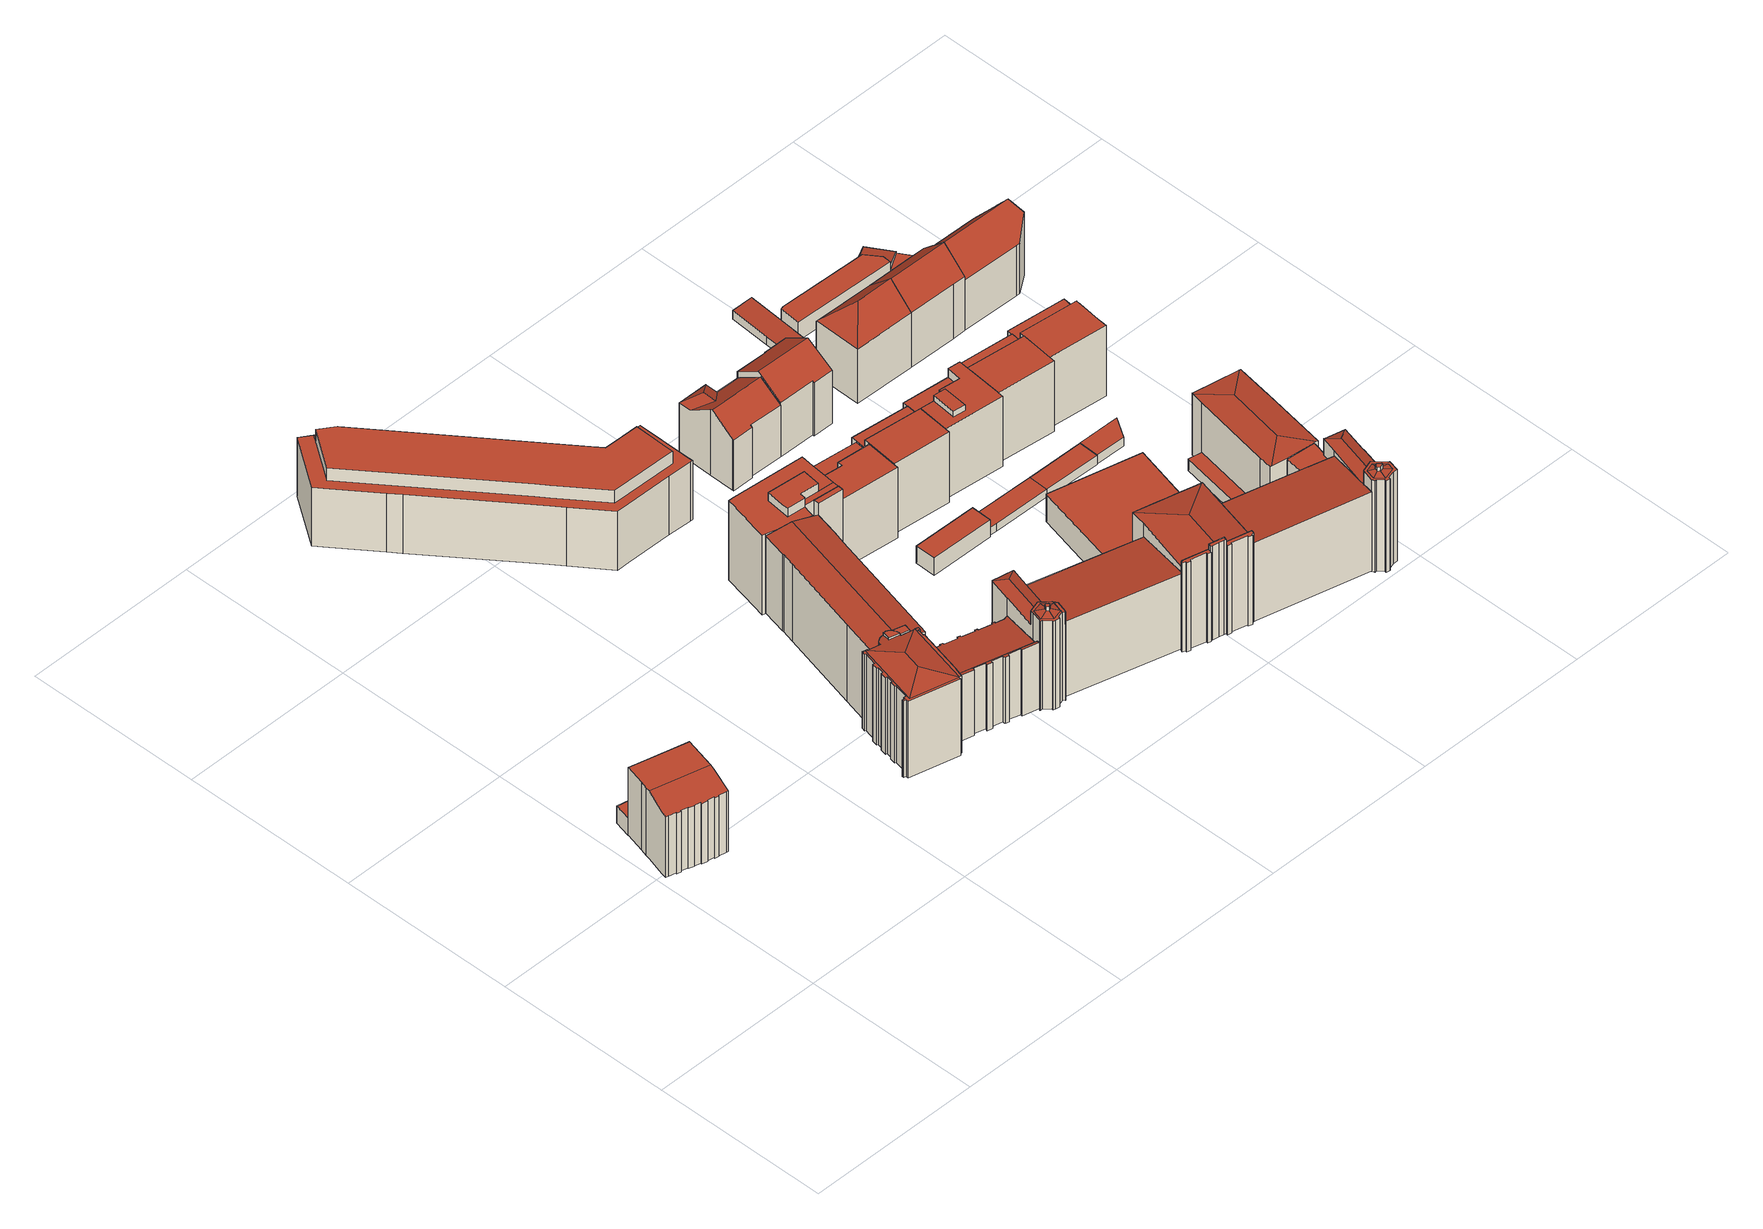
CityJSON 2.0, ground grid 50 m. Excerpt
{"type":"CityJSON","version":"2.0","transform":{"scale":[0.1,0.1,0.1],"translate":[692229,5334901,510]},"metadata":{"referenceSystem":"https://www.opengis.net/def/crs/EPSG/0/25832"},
"CityObjects":{
"building1":{"type":"Building","attributes":{"Gemeindeschluessel":"09162000","HoeheDach":"533.038","HoeheGrund":"511.840","Methode":"2000","NiedrigsteTraufeDesGebaeudes":"530.683","Geometrietyp2DReferenz":"3000","function":"31001_1000","roofType":"1000","measuredHeight":21.2,"storeysAboveGround":5},"geometry":[{"type":"MultiSurface","lod":"2","boundaries":[[[0,1,2,3,4,5,6,7,8,9,10,11,12,13,14,15,16,17,18,19,20,21,22,23,24,25,26,27,28,29,30]],[[31,32,33,34,24,23,22,21]],[[24,34,35,25]],[[15,36,37,16]],[[20,38,31,21]],[[16,37,39,17]],[[3,40,41,4]],[[18,42,43,19]],[[28,44,45,29]],[[14,46,36,15]],[[38,43,42,39,37,36,46,47,48,49,50,51,52,53,54,55,41,40,56,57,58,33,32,31]],[[27,59,44,28]],[[2,56,40,3]],[[6,54,53,7]],[[25,35,60,26]],[[5,55,54,6]],[[17,39,42,18]],[[1,57,56,2]],[[26,60,59,27]],[[11,49,48,12]],[[4,41,55,5]],[[29,45,61,30]],[[8,52,51,9]],[[12,48,47,13]],[[19,43,38,20]],[[57,1,0,30,61,58]],[[9,51,50,10]],[[58,61,45,44,59,60,35,34,33]],[[13,47,46,14]],[[10,50,49,11]],[[7,53,52,8]]],"semantics":{"surfaces":[{"type":"GroundSurface"},{"type":"WallSurface"},{"type":"RoofSurface"}],"values":[0,1,1,1,1,1,1,1,1,1,2,1,1,1,1,1,1,1,1,1,1,1,1,1,1,1,1,2,1,1,1]}}]},
"building2":{"type":"Building","attributes":{"Gemeindeschluessel":"09162000","HoeheDach":"517.050","HoeheGrund":"511.704","Methode":"2000","NiedrigsteTraufeDesGebaeudes":"517.050","Geometrietyp2DReferenz":"3000","function":"31001_2000","roofType":"1000","measuredHeight":5.35},"geometry":[{"type":"MultiSurface","lod":"2","boundaries":[[[62,63,64,65]],[[64,66,67,65]],[[68,69,67,66]],[[62,69,68,63]],[[62,65,67,69]],[[63,68,66,64]]],"semantics":{"surfaces":[{"type":"WallSurface"},{"type":"GroundSurface"},{"type":"RoofSurface"}],"values":[0,0,0,0,1,2]}}]},
"building3":{"type":"Building","attributes":{"Gemeindeschluessel":"09162000","HoeheDach":"537.680","HoeheGrund":"512.298","Methode":"2000","NiedrigsteTraufeDesGebaeudes":"535.853","Geometrietyp2DReferenz":"3000","function":"31001_3018","roofType":"3200","measuredHeight":25.38,"storeysAboveGround":5},"geometry":[{"type":"MultiSurface","lod":"2","boundaries":[[[70,71,72,73,74]],[[75,76,77,78]],[[79,75,78,80,81,82,83,84,85,86,87,88,89,90,91,92,93,94,95,96,97,98,99,100,101,102,103,104,105,106,107,108,109,110,111,112,113,114,115,116,117,118,119,120,121,122,123,124,125,126,127,128]],[[121,129,130,122]],[[119,118,131,132,133,134]],[[75,79,135,76]],[[99,136,137,100]],[[112,138,139,113]],[[120,119,134,72,71,140]],[[115,141,142,116]],[[122,130,143,123]],[[144,145,146,147,148,149,73,72,134,133,150,151,152,153,154,155]],[[120,140,129,121]],[[114,156,141,115]],[[113,139,156,114]],[[102,101,157,158,149,148]],[[135,70,74,159]],[[86,160,161,87]],[[117,162,131,118]],[[125,163,164,126]],[[106,144,155,107]],[[123,143,165,124]],[[90,166,167,91]],[[150,168,169,151]],[[94,170,171,95]],[[91,167,172,92]],[[95,171,173,96]],[[112,111,151,169,138]],[[102,148,147,103]],[[132,131,162,142,141,156,139,138,169,168]],[[133,132,168,150]],[[98,174,136,99]],[[103,147,146,104]],[[144,106,105,145]],[[175,80,78,77]],[[74,73,149,158,159]],[[127,176,177,128]],[[107,155,154,108]],[[104,146,145,105]],[[93,178,170,94]],[[100,137,157,101]],[[81,179,180,82]],[[175,77,76,135,159,158,157,137,136,174,181,173,171,170,178,172,167,166,182,183,161,160,184,185,186,180,179]],[[82,180,186,83]],[[177,176,164,163,165,143,130,129,140,71,70]],[[126,164,176,127]],[[83,186,185,84]],[[124,165,163,125]],[[87,161,183,88]],[[80,175,179,81]],[[85,184,160,86]],[[92,172,178,93]],[[108,154,153,109]],[[96,173,181,97]],[[89,182,166,90]],[[88,183,182,89]],[[109,153,152,110]],[[110,152,151,111]],[[84,185,184,85]],[[116,142,162,117]],[[97,181,174,98]],[[79,128,177,70,135]]],"semantics":{"surfaces":[{"type":"RoofSurface"},{"type":"WallSurface"},{"type":"GroundSurface"}],"values":[0,1,2,1,1,1,1,1,1,1,1,0,1,1,1,1,0,1,1,1,1,1,1,1,1,1,1,1,1,0,1,1,1,1,1,0,1,1,1,1,1,1,0,1,0,1,1,1,1,1,1,1,1,1,1,1,1,1,1,1,1,1]}}]},
"building4":{"type":"Building","attributes":{"Gemeindeschluessel":"09162000","HoeheDach":"533.500","HoeheGrund":"512.783","Methode":"2000","NiedrigsteTraufeDesGebaeudes":"530.588","Geometrietyp2DReferenz":"3000","function":"31001_3018","roofType":"1000","measuredHeight":20.72,"storeysAboveGround":5},"geometry":[{"type":"MultiSurface","lod":"2","boundaries":[[[187,188,189,190]],[[191,192,193,194]],[[195,196,197,189,188,198,199,200,201,202,203,204,205,206,207,208,209,210,211,212,213,214,215]],[[216,196,195,217,218,219]],[[220,202,201,221]],[[222,223,224,225]],[[226,227,192,191]],[[228,198,188,187]],[[229,203,202,220]],[[230,224,223,231,232,233,193,192,227,234,235,236,218,217,237,238]],[[239,197,196,216]],[[240,210,209,241]],[[242,236,235,243]],[[244,199,198,228]],[[245,211,210,240]],[[246,234,227,226]],[[221,201,200,247]],[[248,213,212,249]],[[250,208,207,251]],[[225,224,230,252]],[[253,233,232,254]],[[251,207,206,255]],[[256,205,204,257]],[[258,259,248,249,245,240,241,250,251,255,256,257,229,220,221,247,244,228,187,190,239,216,219,242,243,246,226,191,194,253,254,260,222,225,252]],[[259,214,213,248]],[[241,209,208,250]],[[190,189,197,239]],[[215,237,217,195]],[[254,232,231,260]],[[249,212,211,245]],[[255,206,205,256]],[[258,238,237,215,214,259]],[[252,230,238,258]],[[219,218,236,242]],[[260,231,223,222]],[[194,193,233,253]],[[243,235,234,246]],[[257,204,203,229]],[[247,200,199,244]]],"semantics":{"surfaces":[{"type":"WallSurface"},{"type":"RoofSurface"},{"type":"GroundSurface"}],"values":[0,0,1,0,0,0,0,0,0,1,0,0,0,0,0,0,0,0,0,0,0,0,0,2,0,0,0,0,0,0,0,0,0,0,0,0,0,0,0]}}]},
"building5":{"type":"Building","attributes":{"Gemeindeschluessel":"09162000","HoeheDach":"536.830","HoeheGrund":"510.831","Methode":"2000","NiedrigsteTraufeDesGebaeudes":"534.907","Geometrietyp2DReferenz":"3000","function":"31001_3018","roofType":"3100","measuredHeight":26,"storeysAboveGround":6},"geometry":[{"type":"MultiSurface","lod":"2","boundaries":[[[261,262,263,264]],[[265,266,267,268]],[[269,268,267,270,271,272,273,274,275,276,277,278,279,280,281,282,283,284,261,264,285,286,287,288,289,290,291,292,293,294]],[[265,295,296,297,298,299,300,301,302,303,304,305,266]],[[284,306,262,261]],[[269,295,265,268]],[[272,271,304,303,307,308]],[[283,309,306,284]],[[288,310,311,289]],[[292,298,297,293]],[[280,312,313,281]],[[296,295,269,294]],[[276,314,315,277]],[[273,131,162,274]],[[291,299,298,292]],[[316,317,263,262,306,309,318,313,312,319,320,315,314,321,301,300,322,311,310,323]],[[287,323,310,288]],[[293,297,296,294]],[[324,142,162,131,308,307,325]],[[272,308,131,273]],[[278,320,319,279]],[[267,266,305,270]],[[282,318,309,283]],[[276,275,142,324,321,314]],[[318,282,281,313]],[[291,290,322,300,299]],[[289,311,322,290]],[[316,286,285,317]],[[279,319,312,280]],[[324,325,302,301,321]],[[286,316,323,287]],[[270,305,304,271]],[[264,263,317,285]],[[277,315,320,278]],[[302,325,307,303]],[[274,162,142,275]]],"semantics":{"surfaces":[{"type":"WallSurface"},{"type":"GroundSurface"},{"type":"RoofSurface"}],"values":[0,0,1,2,0,0,0,0,0,0,0,0,0,0,0,2,0,0,2,0,0,0,0,0,0,0,0,0,0,0,0,0,0,0,0,0]}}]},
"building6":{"type":"Building","attributes":{"Gemeindeschluessel":"09162000","HoeheDach":"532.742","HoeheGrund":"510.440","Methode":"2000","NiedrigsteTraufeDesGebaeudes":"528.820","Geometrietyp2DReferenz":"3000","function":"31001_9998","roofType":"1000","measuredHeight":22.3,"storeysAboveGround":6},"geometry":[{"type":"MultiSurface","lod":"2","boundaries":[[[326,327,328,329]],[[330,331,332,333,334,335]],[[336,337,338,339,340,341]],[[342,343,344,345]],[[346,341,340,347,348,349]],[[326,350,351,352,353,327]],[[354,355,356,357,358,359,360,361]],[[362,363,364,365,366,367,337,336,341,346,349,368,369]],[[370,371,372]],[[373,345,344,374,375,376]],[[377,369,368,370]],[[378,379,366,365,364,380]],[[381,382,380,364,363,362,369,377]],[[370,368,349,348]],[[329,328,332,331]],[[335,334,383,384]],[[374,344,343,385,383,334,333,332,328,327,353,352,386,356,355,354,348,347,340,339,338,387,379,378,380,382,381,377,370,372,388,375]],[[376,375,388,389]],[[350,326,329,331,330,335,384,390,342,345,373,376,389,391,360,359,358,357,392,351]],[[390,384,383,385,343,342]],[[348,354,361,371,370]],[[379,387,338,337,367,366]],[[372,371,361,360,391,389,388]],[[386,352,351,392,357,356]]],"semantics":{"surfaces":[{"type":"WallSurface"},{"type":"RoofSurface"},{"type":"GroundSurface"}],"values":[0,0,0,0,0,0,0,1,0,0,0,0,0,0,0,0,1,0,2,0,1,0,0,0]}}]},
"building7":{"type":"Building","attributes":{"Gemeindeschluessel":"09162000","HoeheDach":"542.220","HoeheGrund":"512.637","Methode":"2000","NiedrigsteTraufeDesGebaeudes":"536.193","Geometrietyp2DReferenz":"3000","function":"31001_3018","roofType":"3100","measuredHeight":29.58,"storeysAboveGround":7},"geometry":[{"type":"MultiSurface","lod":"2","boundaries":[[[393,394,395,396]],[[397,398,399,400]],[[401,402,403,404]],[[405,406,407,408]],[[409,410,411,412,413]],[[408,414,415,416]],[[417,418,412,411,419,420,421,422,423,424,425]],[[410,426,419,411]],[[423,422,404,405,427]],[[427,405,408,416]],[[428,429,402,401]],[[430,400,399,431,432,433]],[[421,401,404,422]],[[410,409,434,433,432]],[[435,436,437,438]],[[408,407,439,414]],[[437,436,440,441,395,394,442,424,423,427,416,415,443,420,419,426,431,399,398,444]],[[404,403,406,405]],[[438,437,444,445]],[[418,446,447,413,412]],[[432,431,426,410]],[[396,395,441,448]],[[449,442,394,393]],[[418,417,425,449,393,396,448,450,435,438,445,397,400,430,451,446]],[[425,424,442,449]],[[445,444,398,397]],[[409,413,447,452,434]],[[448,441,440,450]],[[401,421,420,443,428]],[[414,428,443,415]],[[406,403,402,429,439,407]],[[450,440,436,435]],[[451,430,433,434,452]],[[414,439,429,428]],[[451,452,447,446]]],"semantics":{"surfaces":[{"type":"WallSurface"},{"type":"RoofSurface"},{"type":"GroundSurface"}],"values":[0,0,0,0,1,1,0,0,1,1,0,0,1,1,0,0,1,0,0,0,0,0,0,2,0,0,1,0,1,1,1,0,0,0,0]}}]},
"building8":{"type":"Building","attributes":{"Gemeindeschluessel":"09162000","HoeheDach":"538.150","HoeheGrund":"510.565","Methode":"2000","NiedrigsteTraufeDesGebaeudes":"535.530","Geometrietyp2DReferenz":"3000","function":"31001_9998","roofType":"1000","measuredHeight":27.59,"storeysAboveGround":7},"geometry":[{"type":"MultiSurface","lod":"2","boundaries":[[[453,454,455,456]],[[457,458,459,460,461,462,463,464,465,466,467,468,469,470,471,455,454,472,473,474,475]],[[476,477,478,460,459,458,457,479]],[[465,480,481,466]],[[482,471,470,483]],[[483,484,485,486,487,488,489,490,491,492,493,478,477,476,479,494,495,496,497,453,456,482]],[[487,486,498,499,500,488]],[[475,474,473,472,454,453,497,496,495,494]],[[479,457,475,494]],[[501,502,503,504,505,481,480,506,507]],[[462,461,460,478,493,492,491,502,501]],[[490,489,508,509,503,502,491]],[[456,455,471,482]],[[486,485,484,483,470,469,468,510,498]],[[467,511,510,468]],[[508,500,499,498,510,511,512,509]],[[511,505,504,512]],[[512,504,503,509]],[[507,506,480,465,464,463]],[[466,481,505,511,467]],[[488,500,508,489]],[[462,501,507,463]]],"semantics":{"surfaces":[{"type":"WallSurface"},{"type":"RoofSurface"},{"type":"GroundSurface"}],"values":[0,1,0,0,0,2,0,0,0,1,0,0,0,0,0,1,0,0,0,0,0,0]}}]},
"building9":{"type":"Building","attributes":{"Gemeindeschluessel":"09162000","HoeheDach":"535.660","HoeheGrund":"510.535","Methode":"2000","NiedrigsteTraufeDesGebaeudes":"535.660","Geometrietyp2DReferenz":"3000","function":"31001_2000","roofType":"1000","measuredHeight":25.12},"geometry":[{"type":"MultiSurface","lod":"2","boundaries":[[[513,514,515,516]],[[517,518,519,520]],[[521,522,518,517]],[[516,515,523,524]],[[524,523,522,521]],[[521,517,520,513,516,524]],[[520,519,514,513]],[[523,515,514,519,518,522]]],"semantics":{"surfaces":[{"type":"WallSurface"},{"type":"GroundSurface"},{"type":"RoofSurface"}],"values":[0,0,0,0,0,1,0,2]}}]},
"building10":{"type":"Building","attributes":{"Gemeindeschluessel":"09162000","HoeheDach":"540.400","HoeheGrund":"512.922","Methode":"2000","NiedrigsteTraufeDesGebaeudes":"534.156","Geometrietyp2DReferenz":"3000","function":"31001_3018","roofType":"9999","measuredHeight":27.48,"storeysAboveGround":6},"geometry":[{"type":"MultiSurface","lod":"2","boundaries":[[[525,526,527,528]],[[529,530,531,532,533,534]],[[535,527,526,536,537,532,531,538]],[[529,534,424,539]],[[538,540,541,535]],[[541,540,530,529,539,542,525,528]],[[537,543,533,532]],[[535,541,528,527]],[[536,419,543,537]],[[540,538,531,530]],[[424,534,533,543,419]],[[525,542,539,424,419,536,526]]],"semantics":{"surfaces":[{"type":"WallSurface"},{"type":"RoofSurface"},{"type":"GroundSurface"}],"values":[0,0,1,0,0,2,0,0,0,0,1,0]}}]},
"building11":{"type":"Building","attributes":{"Gemeindeschluessel":"09162000","HoeheDach":"532.440","HoeheGrund":"510.452","Methode":"2000","NiedrigsteTraufeDesGebaeudes":"529.650","Geometrietyp2DReferenz":"3000","function":"31001_1000","roofType":"1000","measuredHeight":21.99,"storeysAboveGround":7},"geometry":[{"type":"MultiSurface","lod":"2","boundaries":[[[544,545,546,547,548,549]],[[550,551,552,553]],[[549,548,551,550]],[[554,555,546,545,556,557,558,559,560]],[[561,559,558,562]],[[563,556,545,544]],[[562,558,557,564]],[[564,557,556,563]],[[565,566,567,560,559,561]],[[554,568,569,555]],[[560,567,568,554]],[[555,569,547,546]],[[551,548,547,569,568,567,566,552]],[[565,561,562,564,563,544,549,550,553]],[[553,552,566,565]]],"semantics":{"surfaces":[{"type":"WallSurface"},{"type":"RoofSurface"},{"type":"GroundSurface"}],"values":[0,0,0,1,0,0,0,0,0,0,0,0,1,2,0]}}]},
"building12":{"type":"Building","attributes":{"Gemeindeschluessel":"09162000","HoeheDach":"516.054","HoeheGrund":"510.718","Methode":"1000","NiedrigsteTraufeDesGebaeudes":"516.054","Geometrietyp2DReferenz":"3000","function":"31001_2000","roofType":"1000","measuredHeight":5.34,"storeysAboveGround":2},"geometry":[{"type":"MultiSurface","lod":"2","boundaries":[[[570,571,572,573]],[[574,575,571,570]],[[576,577,575,574]],[[574,570,573,578,576]],[[573,572,579,578]],[[577,579,572,571,575]],[[578,579,577,576]]],"semantics":{"surfaces":[{"type":"WallSurface"},{"type":"GroundSurface"},{"type":"RoofSurface"}],"values":[0,0,0,1,0,2,0]}}]},
"building13":{"type":"Building","attributes":{"Gemeindeschluessel":"09162000","HoeheDach":"531.920","HoeheGrund":"511.116","Methode":"2000","NiedrigsteTraufeDesGebaeudes":"526.905","Geometrietyp2DReferenz":"3000","function":"31001_9998","roofType":"3100","measuredHeight":20.8,"storeysAboveGround":5},"geometry":[{"type":"MultiSurface","lod":"2","boundaries":[[[580,581,582,583,584]],[[585,586,587,588]],[[589,590,591,592]],[[590,589,593,594,595]],[[588,584,583,596,585]],[[597,598,599,600]],[[593,601,602,603,594]],[[581,604,605,606,582]],[[581,580,592,591,604]],[[590,595,606,605]],[[596,583,582,606,595,594,603]],[[587,586,597,600]],[[598,602,601,599]],[[597,586,585,596,603,602,598]],[[605,604,591,590]],[[588,587,600,599,601,593,589,592,580,584]]],"semantics":{"surfaces":[{"type":"WallSurface"},{"type":"RoofSurface"},{"type":"GroundSurface"}],"values":[0,0,0,0,0,0,0,1,0,1,1,0,0,1,1,2]}}]},
"building14":{"type":"Building","attributes":{"name":"Regierung von Oberbayern","Gemeindeschluessel":"09162000","HoeheDach":"541.870","HoeheGrund":"512.351","Methode":"2000","NiedrigsteTraufeDesGebaeudes":"538.309","Geometrietyp2DReferenz":"3000","function":"31001_3018","roofType":"3200","measuredHeight":29.52,"storeysAboveGround":6},"geometry":[{"type":"MultiSurface","lod":"2","boundaries":[[[607,608,609,610]],[[611,612,613,614]],[[615,616,617,618,619,620,621,622,623]],[[624,625,620,619]],[[626,627,628,629]],[[616,630,631,632,617]],[[633,634,635,636]],[[637,638,639,640]],[[641,642,643,644]],[[614,613,627,626]],[[645,646,647,648]],[[649,636,635,618,617,632]],[[648,647,634,633]],[[650,651,652,653]],[[644,643,646,645]],[[654,655,656,657]],[[658,659,660,661]],[[622,621,662,663]],[[664,663,662,665,666]],[[667,668,612,611]],[[620,625,656,655,665,662,621]],[[669,670,668,667]],[[629,628,663,664]],[[610,609,671,672]],[[661,660,670,669]],[[653,652,673,674]],[[675,676,642,641]],[[677,649,632,631,678]],[[615,679,673,630,616]],[[680,681,659,658]],[[627,613,612,668,670,660,659,681,623,622,663,628]],[[677,678,608,607]],[[666,665,655,654]],[[682,657,656,625,624]],[[646,643,642,676,639,638,683,624,619,618,635,634,647]],[[672,671,651,650]],[[674,673,679,684]],[[640,639,676,675]],[[682,624,683,685]],[[685,683,638,637]],[[630,673,652,651,671,609,608,678,631]],[[680,684,679,615,623,681]],[[680,658,661,669,667,611,614,626,629,664,666,654,657,682,685,637,640,675,641,644,645,648,633,636,649,677,607,610,672,650,653,674,684]]],"semantics":{"surfaces":[{"type":"WallSurface"},{"type":"RoofSurface"},{"type":"GroundSurface"}],"values":[0,0,0,0,0,1,0,0,0,0,0,0,0,0,0,0,0,0,0,0,1,0,0,0,0,0,0,0,1,0,1,0,0,0,1,0,0,0,0,0,1,0,2]}}]},
"building15":{"type":"Building","attributes":{"Gemeindeschluessel":"09162000","HoeheDach":"532.477","HoeheGrund":"510.460","Methode":"2000","NiedrigsteTraufeDesGebaeudes":"530.033","Geometrietyp2DReferenz":"3000","function":"31001_1000","roofType":"1000","measuredHeight":22.02,"storeysAboveGround":7},"geometry":[{"type":"MultiSurface","lod":"2","boundaries":[[[686,687,688,689]],[[690,691,687,686]],[[689,688,692,693]],[[694,695,696,697]],[[698,699,700,701]],[[697,696,699,698]],[[690,701,700,702,691]],[[692,703,704,695,694,705,693]],[[687,691,702,703,692,688]],[[701,690,686,689,693,705,694,697,698]],[[700,699,696,695,704]],[[704,703,702,700]]],"semantics":{"surfaces":[{"type":"WallSurface"},{"type":"RoofSurface"},{"type":"GroundSurface"}],"values":[0,0,0,0,0,0,0,0,1,2,1,0]}}]},
"building16":{"type":"Building","attributes":{"Gemeindeschluessel":"09162000","HoeheDach":"513.450","HoeheGrund":"511.033","Methode":"2000","NiedrigsteTraufeDesGebaeudes":"513.450","Geometrietyp2DReferenz":"3000","function":"31001_2463","roofType":"1000","measuredHeight":2.42},"geometry":[{"type":"MultiSurface","lod":"2","boundaries":[[[706,707,708,709,710,711]],[[711,712,713,706]],[[710,714,712,711]],[[715,713,712,714,716,717]],[[709,716,714,710]],[[708,717,716,709]],[[717,708,707,715]],[[715,707,706,713]]],"semantics":{"surfaces":[{"type":"GroundSurface"},{"type":"WallSurface"},{"type":"RoofSurface"}],"values":[0,1,1,2,1,1,1,1]}}]},
"building17":{"type":"Building","attributes":{"Gemeindeschluessel":"09162000","HoeheDach":"533.000","HoeheGrund":"511.180","Methode":"2000","NiedrigsteTraufeDesGebaeudes":"527.799","Geometrietyp2DReferenz":"3000","function":"31001_9998","roofType":"3100","measuredHeight":21.82,"storeysAboveGround":5},"geometry":[{"type":"MultiSurface","lod":"2","boundaries":[[[718,719,720,721]],[[721,720,722,723]],[[724,725,726,727,728,729]],[[730,731,732,733]],[[733,732,724,729]],[[734,735,731,730]],[[736,722,720,719,737,726,725]],[[738,739,735,734]],[[732,731,735,739,740,736,725,724]],[[741,740,739,738]],[[740,741,742,723,722,736]],[[743,737,719,718]],[[742,741,738,734,730,733,729,728,727,743,718,721,723]],[[727,726,737,743]]],"semantics":{"surfaces":[{"type":"WallSurface"},{"type":"RoofSurface"},{"type":"GroundSurface"}],"values":[0,0,0,0,0,0,1,0,1,0,0,0,2,0]}}]},
"building18":{"type":"Building","attributes":{"Gemeindeschluessel":"09162000","HoeheDach":"521.040","HoeheGrund":"512.400","Methode":"2000","NiedrigsteTraufeDesGebaeudes":"520.320","Geometrietyp2DReferenz":"3000","function":"31001_3018","roofType":"1000","measuredHeight":8.64,"storeysAboveGround":2},"geometry":[{"type":"MultiSurface","lod":"2","boundaries":[[[744,745,746,747]],[[748,749,750,751]],[[752,753,754,755,756,744,747,757]],[[758,759,749,748]],[[751,750,760,761]],[[610,752,757,607]],[[762,753,752,610]],[[650,755,754,763]],[[607,757,747,746,764,765]],[[763,754,753,762]],[[761,760,766,767]],[[767,766,768,769]],[[765,764,759,758]],[[653,756,755,650]],[[769,768,745,744,756,653]],[[769,653,650,763,762,610,607,765,758,748,751,761,767]],[[764,746,745,768,766,760,750,749,759]]],"semantics":{"surfaces":[{"type":"WallSurface"},{"type":"RoofSurface"},{"type":"GroundSurface"}],"values":[0,0,1,0,0,0,0,0,0,0,0,0,0,0,0,2,1]}}]},
"building19":{"type":"Building","attributes":{"Gemeindeschluessel":"09162000","HoeheDach":"534.310","HoeheGrund":"510.480","Methode":"2000","NiedrigsteTraufeDesGebaeudes":"529.780","Geometrietyp2DReferenz":"3000","function":"31001_1000","roofType":"1000","measuredHeight":23.83,"storeysAboveGround":7},"geometry":[{"type":"MultiSurface","lod":"2","boundaries":[[[770,771,772,773,774,690,775,701,776,698,777,778,779]],[[780,781,782,783]],[[784,785,786,787]],[[788,789,790,791,792,793,794,782,781,795,784,787,796,702,797,691]],[[787,786,798,796]],[[773,772,771,791,790,789]],[[698,799,800,777]],[[774,788,691,690]],[[801,794,793,779,778,777,800]],[[783,782,794,801]],[[802,803,799,698,776,701]],[[804,805,780,783,801,800,799,803,802]],[[771,770,779,793,792,791]],[[773,789,788,774]],[[691,797,702,802,701,775,690]],[[785,806,798,786]],[[805,795,781,780]],[[795,806,785,784]],[[796,798,806,795,805,804,802,702]]],"semantics":{"surfaces":[{"type":"GroundSurface"},{"type":"WallSurface"},{"type":"RoofSurface"}],"values":[0,1,1,2,1,1,1,1,1,1,1,2,1,1,1,2,1,1,1]}}]},
"building20":{"type":"Building","attributes":{"Gemeindeschluessel":"09162000","HoeheDach":"536.515","HoeheGrund":"511.828","Methode":"2000","NiedrigsteTraufeDesGebaeudes":"534.156","Geometrietyp2DReferenz":"3000","function":"31001_3018","roofType":"1000","measuredHeight":24.69,"storeysAboveGround":6},"geometry":[{"type":"MultiSurface","lod":"2","boundaries":[[[807,808,809,810]],[[808,811,812,809]],[[811,808,807,813,814]],[[814,813,815,816]],[[812,816,815,810,809]],[[807,810,815,813]],[[811,814,816,812]]],"semantics":{"surfaces":[{"type":"WallSurface"},{"type":"GroundSurface"},{"type":"RoofSurface"}],"values":[0,0,1,0,2,0,0]}}]},
"building21":{"type":"Building","attributes":{"Gemeindeschluessel":"09162000","HoeheDach":"513.417","HoeheGrund":"510.600","Methode":"1000","NiedrigsteTraufeDesGebaeudes":"513.417","Geometrietyp2DReferenz":"3000","function":"31001_2463","roofType":"1000","measuredHeight":2.82},"geometry":[{"type":"MultiSurface","lod":"2","boundaries":[[[817,716,818,819]],[[819,818,820,821]],[[822,817,819,821]],[[821,820,714,822]],[[822,714,716,817]],[[820,818,716,714]]],"semantics":{"surfaces":[{"type":"WallSurface"},{"type":"GroundSurface"},{"type":"RoofSurface"}],"values":[0,0,1,0,0,2]}}]},
"building22":{"type":"Building","attributes":{"Gemeindeschluessel":"09162000","HoeheDach":"532.471","HoeheGrund":"510.420","Methode":"2000","NiedrigsteTraufeDesGebaeudes":"529.961","Geometrietyp2DReferenz":"3000","function":"31001_1000","roofType":"1000","measuredHeight":22.05,"storeysAboveGround":7},"geometry":[{"type":"MultiSurface","lod":"2","boundaries":[[[823,824,825,826,827,828,829,830,831,832,833]],[[791,834,835,836,831,830,829]],[[837,838,839,840,834,791,789]],[[841,842,843,844,836,835]],[[825,839,838,826]],[[826,838,837,827]],[[828,789,791,829]],[[843,833,832,844]],[[831,836,844,832]],[[827,837,789,828]],[[835,834,840,841]],[[825,824,823,833,843,842,841,840,839]]],"semantics":{"surfaces":[{"type":"GroundSurface"},{"type":"WallSurface"},{"type":"RoofSurface"}],"values":[0,1,2,2,1,1,1,1,1,1,1,1]}}]},
"building23":{"type":"Building","attributes":{"Gemeindeschluessel":"09162000","HoeheDach":"534.708","HoeheGrund":"511.320","Methode":"1000","NiedrigsteTraufeDesGebaeudes":"528.271","Geometrietyp2DReferenz":"3000","function":"31001_9998","roofType":"3200","measuredHeight":23.39,"storeysAboveGround":5},"geometry":[{"type":"MultiSurface","lod":"2","boundaries":[[[845,846,847,848,849,850]],[[851,848,847,852]],[[852,853,854,855,856,857,851]],[[858,846,845,859]],[[859,850,849,857,856,855]],[[854,858,859,855]],[[857,849,848,851]],[[858,854,853,852,847,846]],[[845,850,859]]],"semantics":{"surfaces":[{"type":"RoofSurface"},{"type":"WallSurface"},{"type":"GroundSurface"}],"values":[0,1,2,0,1,1,1,1,0]}}]},
"building24":{"type":"Building","attributes":{"Gemeindeschluessel":"09162000","HoeheDach":"515.549","HoeheGrund":"511.872","Methode":"2000","NiedrigsteTraufeDesGebaeudes":"515.549","Geometrietyp2DReferenz":"3000","function":"31001_3065","roofType":"1000","measuredHeight":3.68,"storeysAboveGround":1},"geometry":[{"type":"MultiSurface","lod":"2","boundaries":[[[860,861,862,863]],[[864,860,863,865]],[[866,861,860,864]],[[865,867,866,864]],[[867,862,861,866]],[[865,863,862,867]]],"semantics":{"surfaces":[{"type":"RoofSurface"},{"type":"WallSurface"},{"type":"GroundSurface"}],"values":[0,1,1,2,1,1]}}]},
"building25":{"type":"Building","attributes":{"Gemeindeschluessel":"09162000","HoeheDach":"513.967","HoeheGrund":"510.961","Methode":"2000","NiedrigsteTraufeDesGebaeudes":"513.573","Geometrietyp2DReferenz":"3000","function":"31001_2000","roofType":"1000","measuredHeight":3.01},"geometry":[{"type":"MultiSurface","lod":"2","boundaries":[[[868,869,870,871]],[[872,873,874,875]],[[868,871,876,872,875,877]],[[870,869,878,874,873,879]],[[875,874,878,877]],[[876,879,873,872]],[[877,878,869,868]],[[871,870,879,876]]],"semantics":{"surfaces":[{"type":"WallSurface"},{"type":"GroundSurface"},{"type":"RoofSurface"}],"values":[0,0,1,2,0,0,0,0]}}]},
"building26":{"type":"Building","attributes":{"Gemeindeschluessel":"09162000","HoeheDach":"542.220","HoeheGrund":"511.730","Methode":"2000","NiedrigsteTraufeDesGebaeudes":"529.980","Geometrietyp2DReferenz":"3000","function":"31001_3018","roofType":"3100","measuredHeight":30.49,"storeysAboveGround":6},"geometry":[{"type":"MultiSurface","lod":"2","boundaries":[[[880,881,882,883]],[[884,885,886,887,888,889,890]],[[891,892,893,894]],[[895,896,897,889,888]],[[898,899,900,901,902,903,904,905,906,907,890,889,897,908,909,910],[883,882,911,912,913,914]],[[915,901,900,916]],[[917,918,899,898,910,919]],[[920,921,922,923]],[[888,887,924,925,895]],[[926,927,928,929,930,931]],[[932,933,934,905,904,903]],[[912,935,936,913]],[[891,937,938,886,885,884,939,940,934,933,932,941,915,916,918,917,919,942,943,944,945,920,923,892]],[[880,946,947,881]],[[923,922,893,892]],[[927,893,922,921,928]],[[948,949,950,935]],[[941,902,901,915]],[[925,951,896,895]],[[912,911,948,935]],[[932,903,902,941]],[[935,950,952,936]],[[916,900,899,918]],[[938,924,887,886]],[[909,908,926,931]],[[910,909,931,930,929,944,943,942,919]],[[948,911,882,881]],[[953,880,883,914]],[[881,947,949,948]],[[940,906,905,934]],[[896,951,894,893,927,926]],[[913,936,953,914]],[[926,908,897,896]],[[953,954,946,880]],[[936,952,954,953]],[[952,950,949,947,946,954]],[[939,884,890,907,906,940]],[[929,928,921,920,945,944]],[[951,925,924,938,937,891,894]]],"semantics":{"surfaces":[{"type":"RoofSurface"},{"type":"WallSurface"},{"type":"GroundSurface"}],"values":[0,1,1,1,0,1,1,1,0,0,1,0,2,1,1,0,1,1,1,0,1,1,1,1,1,1,0,0,1,1,0,0,1,1,1,0,1,1,1]}}]},
"building27":{"type":"Building","attributes":{"Gemeindeschluessel":"09162000","HoeheDach":"530.872","HoeheGrund":"511.742","Methode":"2000","NiedrigsteTraufeDesGebaeudes":"530.872","Geometrietyp2DReferenz":"3000","function":"31001_3018","roofType":"1000","measuredHeight":19.13,"storeysAboveGround":4},"geometry":[{"type":"MultiSurface","lod":"2","boundaries":[[[955,956,957,958]],[[944,959,956,955]],[[960,961,962,923]],[[955,958,963,960,923,920,944]],[[959,964,962,961,965,957,956]],[[958,957,965,963]],[[920,964,959,944]],[[963,965,961,960]],[[923,962,964,920]]],"semantics":{"surfaces":[{"type":"WallSurface"},{"type":"GroundSurface"},{"type":"RoofSurface"}],"values":[0,0,0,1,2,0,0,0,0]}}]},
"building28":{"type":"Building","attributes":{"Gemeindeschluessel":"09162000","HoeheDach":"513.484","HoeheGrund":"510.660","Methode":"1000","NiedrigsteTraufeDesGebaeudes":"513.484","Geometrietyp2DReferenz":"3000","function":"31001_2000","roofType":"1000","measuredHeight":2.82},"geometry":[{"type":"MultiSurface","lod":"2","boundaries":[[[966,967,968,969]],[[969,968,970,971]],[[972,973,967,966]],[[967,973,970,968]],[[969,971,972,966]],[[971,970,973,972]]],"semantics":{"surfaces":[{"type":"WallSurface"},{"type":"RoofSurface"},{"type":"GroundSurface"}],"values":[0,0,0,1,2,0]}}]},
"building29":{"type":"Building","attributes":{"Gemeindeschluessel":"09162000","HoeheDach":"531.872","HoeheGrund":"511.709","Methode":"2000","NiedrigsteTraufeDesGebaeudes":"531.061","Geometrietyp2DReferenz":"3000","function":"31001_3018","roofType":"3200","measuredHeight":20.16,"storeysAboveGround":6},"geometry":[{"type":"MultiSurface","lod":"2","boundaries":[[[974,975,976,977,978,979,980]],[[981,982,983,984]],[[985,986,963,987,988]],[[989,979,978,990]],[[991,992,993,977,976,994]],[[995,993,992,996]],[[997,958,998,974,980]],[[998,986,985,975,974]],[[981,999,991,994,982]],[[988,983,982,994,976,975,985]],[[963,986,998,958]],[[988,987,984,983]],[[987,963,958,997,989,990,995,996,999,981,984]],[[991,999,996,992]],[[997,980,979,989]],[[993,995,990,978,977]]],"semantics":{"surfaces":[{"type":"RoofSurface"},{"type":"WallSurface"},{"type":"GroundSurface"}],"values":[0,1,1,1,0,1,1,0,1,0,1,1,2,1,1,1]}}]},
"building30":{"type":"Building","attributes":{"Gemeindeschluessel":"09162000","HoeheDach":"532.475","HoeheGrund":"510.380","Methode":"2000","NiedrigsteTraufeDesGebaeudes":"529.861","Geometrietyp2DReferenz":"3000","function":"31001_1000","roofType":"1000","measuredHeight":22.09,"storeysAboveGround":7},"geometry":[{"type":"MultiSurface","lod":"2","boundaries":[[[1000,1001,1002,1003,1004,1005,1006,839,838]],[[1007,1000,838,826]],[[839,1006,1008,1009,833,1010,825]],[[1011,1003,1002,1012]],[[1013,1014,1015,1016,1017,1005,1004]],[[826,838,839,825]],[[1018,1019,1016,1015]],[[1015,1014,1013,1011,1012,1020,1007,826,825,1010,833,1021,1018]],[[1008,1006,1005,1017]],[[1020,1001,1000,1007]],[[1013,1004,1003,1011]],[[1017,1016,1019,1022,1009,1008]],[[833,1009,1022,1021]],[[1021,1022,1019,1018]],[[1012,1002,1001,1020]]],"semantics":{"surfaces":[{"type":"RoofSurface"},{"type":"WallSurface"},{"type":"GroundSurface"}],"values":[0,1,1,1,1,1,1,2,1,1,1,0,1,1,1]}}]},
"building31":{"type":"Building","attributes":{"Gemeindeschluessel":"09162000","HoeheDach":"534.646","HoeheGrund":"511.340","Methode":"1000","NiedrigsteTraufeDesGebaeudes":"528.244","Geometrietyp2DReferenz":"3000","function":"31001_9998","roofType":"3100","measuredHeight":23.31,"storeysAboveGround":5},"geometry":[{"type":"MultiSurface","lod":"2","boundaries":[[[1023,1024,1025,1026,854,1027,852,851,1028,1029]],[[1029,1030,1031,1023]],[[858,1032,1033,852,1027,854]],[[852,1033,848,851]],[[1034,1030,1029,1028,851,848]],[[1026,1035,858,854]],[[1036,1025,1024,1023,1031,1037]],[[1025,1036,1035,1026]],[[1035,1036,1037,1032,858]],[[1037,1031,1030,1034,848,1033,1032]]],"semantics":{"surfaces":[{"type":"GroundSurface"},{"type":"WallSurface"},{"type":"RoofSurface"}],"values":[0,1,1,1,1,1,1,1,2,2]}}]},
"building32":{"type":"Building","attributes":{"Gemeindeschluessel":"09162000","HoeheDach":"516.901","HoeheGrund":"511.140","Methode":"1000","NiedrigsteTraufeDesGebaeudes":"516.901","Geometrietyp2DReferenz":"3000","function":"31001_2000","roofType":"1000","measuredHeight":5.76},"geometry":[{"type":"MultiSurface","lod":"2","boundaries":[[[1038,1039,1040,1041]],[[1038,1041,1042,1043,1044,1045]],[[1046,1047,1048,1049,1040,1039]],[[1044,1047,1046,1045]],[[1045,1046,1039,1038]],[[1042,1049,1048,1043]],[[1043,1048,1047,1044]],[[1041,1040,1049,1042]]],"semantics":{"surfaces":[{"type":"WallSurface"},{"type":"GroundSurface"},{"type":"RoofSurface"}],"values":[0,1,2,0,0,0,0,0]}}]},
"building33":{"type":"Building","attributes":{"Gemeindeschluessel":"09162000","HoeheDach":"516.309","HoeheGrund":"511.440","Methode":"2000","NiedrigsteTraufeDesGebaeudes":"514.754","Geometrietyp2DReferenz":"3000","function":"31001_2000","roofType":"2100","measuredHeight":4.87},"geometry":[{"type":"MultiSurface","lod":"2","boundaries":[[[1050,1051,1052,1053]],[[1052,1054,1055,1056,1057,1058,1053]],[[1059,1060,1061,1062]],[[1063,1064,1055,1054]],[[1051,1063,1054,1052]],[[1053,1058,1057,1065,1066,1059,1062,1067,1050]],[[1066,1068,1060,1059]],[[1057,1056,1069,1065]],[[1064,1063,1051,1050,1067,1062,1061]],[[1065,1069,1068,1066]],[[1068,1069,1056,1055,1064,1061,1060]]],"semantics":{"surfaces":[{"type":"WallSurface"},{"type":"RoofSurface"},{"type":"GroundSurface"}],"values":[0,0,0,0,1,2,0,0,0,0,1]}}]},
"building34":{"type":"Building","attributes":{"Gemeindeschluessel":"09162000","HoeheDach":"534.565","HoeheGrund":"511.430","Methode":"2000","NiedrigsteTraufeDesGebaeudes":"526.952","Geometrietyp2DReferenz":"3000","function":"31001_9998","roofType":"3100","measuredHeight":23.14,"storeysAboveGround":5},"geometry":[{"type":"MultiSurface","lod":"2","boundaries":[[[1070,1071,1072,1073]],[[1071,1070,1074,1075,1076,1077]],[[1073,1078,1079,1080,1081,1082,1083,1084,1075,1074,1070]],[[1085,1072,1071,1077,1037,1086]],[[1077,1076,1087,1088,1089,1090,1037]],[[1082,1089,1088,1083]],[[1086,1037,1090,1081,1080,1079]],[[1083,1088,1087,1084]],[[1081,1090,1089,1082]],[[1078,1085,1086,1079]],[[1084,1087,1076,1075]],[[1073,1072,1085,1078]]],"semantics":{"surfaces":[{"type":"WallSurface"},{"type":"GroundSurface"},{"type":"RoofSurface"}],"values":[0,0,1,2,2,0,0,0,0,0,0,0]}}]}
},
"vertices":[
[191,511,18],[188,499,18],[173,438,18],[167,439,18],[147,444,18],[146,442,18],[135,444,18],[136,447,18],[117,451,18],[116,449,18],[100,453,18],[101,456,18],[84,461,18],[83,459,18],[68,464,18],[69,466,18],[50,471,18],[49,468,18],[37,471,18],[38,474,18],[17,479,18],[10,480,18],[14,496,18],[30,552,18],[33,564,18],[38,584,18],[53,642,18],[112,627,18],[183,609,18],[210,602,18],[214,602,18],[10,480,208],[14,496,213],[30,552,230],[33,564,230],[38,584,230],[69,466,208],[50,471,208],[17,479,208],[49,468,207],[167,439,208],[147,444,208],[37,471,207],[38,474,208],[183,609,230],[210,602,230],[68,464,208],[83,459,207],[84,461,208],[101,456,208],[100,453,207],[116,449,207],[117,451,208],[136,447,208],[135,444,207],[146,442,207],[173,438,208],[188,499,227],[191,511,230],[112,627,230],[53,642,230],[214,602,230],
[112,627,17],[112,627,70],[53,642,70],[53,642,17],[65,689,70],[65,689,17],[124,678,70],[124,678,17],
[774,283,263],[819,468,263],[817,468,264],[736,419,277],[723,365,277],[772,276,23],[772,276,263],[633,310,263],[633,310,23],[773,283,23],[635,317,23],[628,318,23],[628,323,23],[635,322,23],[637,327,23],[644,326,23],[652,366,23],[648,367,23],[651,383,23],[655,382,23],[659,402,23],[655,402,23],[659,420,23],[663,419,23],[667,438,23],[663,439,23],[667,455,23],[672,454,23],[682,490,23],[678,491,23],[681,502,23],[685,501,23],[694,499,23],[693,496,23],[706,493,23],[727,488,23],[729,494,23],[733,500,23],[738,504,23],[744,507,23],[751,509,23],[757,509,23],[760,508,23],[764,508,23],[770,505,23],[775,501,23],[778,495,23],[781,489,23],[782,483,23],[781,476,23],[821,467,23],[821,469,23],[829,467,23],[827,459,23],[822,460,23],[818,441,23],[821,441,23],[789,309,23],[780,281,23],[821,469,263],[829,467,263],[782,483,268],[781,479,268],[781,479,263],[781,476,264],[773,283,263],[678,491,263],[681,502,263],[760,508,268],[764,508,268],[821,467,263],[775,501,268],[778,495,268],[827,459,263],[729,494,263],[727,488,264],[706,493,264],[693,496,264],[694,499,263],[689,500,263],[752,486,263],[757,509,259],[751,509,259],[744,507,260],[738,504,260],[733,500,261],[770,505,268],[685,501,263],[688,500,263],[643,314,263],[652,366,263],[648,367,263],[781,489,268],[818,441,263],[821,441,263],[822,460,263],[659,402,263],[655,402,263],[752,486,268],[757,509,268],[667,438,263],[663,439,263],[659,420,263],[667,455,263],[682,490,263],[635,317,263],[789,309,263],[780,281,263],[663,419,263],[628,318,263],[628,323,263],[672,454,263],[655,382,263],[651,383,263],[644,326,263],[637,327,263],[635,322,263],
[1029,386,28],[1029,386,207],[1034,388,206],[1034,388,28],[916,274,28],[916,274,235],[916,281,234],[916,281,28],[1009,262,221],[1014,280,219],[1042,389,206],[1006,392,207],[1007,396,206],[1000,398,206],[999,394,207],[961,404,207],[962,408,206],[956,410,206],[955,406,206],[917,416,206],[918,420,206],[911,422,206],[910,418,206],[872,428,206],[873,432,206],[865,434,206],[864,430,207],[821,441,207],[791,319,221],[1014,280,28],[1009,262,232],[1007,252,235],[1007,252,28],[961,404,28],[999,394,28],[872,293,28],[872,293,233],[840,302,233],[840,302,28],[927,271,28],[927,271,235],[1006,392,28],[962,408,28],[838,297,234],[870,286,235],[884,282,235],[886,289,233],[930,278,233],[962,269,234],[962,264,235],[791,319,232],[789,309,235],[1042,389,28],[872,428,28],[910,418,28],[962,264,28],[962,269,28],[1007,396,28],[873,432,28],[930,278,28],[1000,398,28],[864,430,28],[865,434,28],[911,422,28],[918,420,28],[838,297,28],[886,289,28],[884,282,28],[917,416,28],[955,406,28],[956,410,28],[789,309,28],[821,441,28],[870,286,28],
[729,494,8],[729,494,253],[727,488,253],[727,488,8],[827,459,252],[829,467,252],[829,467,8],[827,459,8],[840,455,8],[821,469,8],[821,467,8],[781,476,8],[782,483,8],[781,489,8],[778,495,8],[775,501,8],[770,505,8],[764,508,8],[760,508,8],[757,509,8],[751,509,8],[744,507,8],[738,504,8],[733,500,8],[706,493,8],[733,600,8],[791,833,8],[800,869,8],[801,872,8],[817,942,8],[937,909,8],[951,905,8],[935,836,8],[925,799,8],[840,455,249],[925,799,249],[935,836,249],[951,905,249],[937,909,252],[885,923,261],[780,498,261],[809,490,256],[805,471,256],[821,467,253],[821,469,253],[733,500,253],[805,471,268],[781,476,268],[738,504,254],[800,869,249],[801,872,249],[757,509,257],[751,509,256],[775,501,260],[770,505,259],[733,600,249],[706,493,249],[744,507,255],[760,508,257],[764,508,258],[775,499,260],[817,942,249],[791,833,249],[775,499,268],[809,490,268],
[929,1284,4],[929,1284,188],[922,1284,188],[922,1284,4],[723,1288,4],[853,1286,4],[853,1286,188],[723,1288,188],[687,1288,188],[687,1288,4],[824,1428,227],[892,1427,227],[892,1427,188],[824,1428,188],[792,1429,188],[792,1429,227],[385,1682,4],[385,1682,188],[362,1712,188],[362,1712,4],[771,1457,227],[771,1457,188],[416,1920,188],[416,1920,227],[929,1309,4],[931,1453,4],[931,1453,188],[929,1309,188],[481,1875,188],[802,1456,188],[803,1455,188],[803,1455,4],[802,1456,4],[481,1875,4],[438,1932,4],[438,1932,189],[591,1460,227],[612,1432,227],[703,1313,227],[883,1310,227],[890,1310,227],[890,1343,227],[373,1949,227],[298,1841,227],[373,1949,188],[386,1968,189],[386,1968,188],[281,1817,4],[281,1817,188],[257,1849,188],[257,1849,4],[298,1841,188],[883,1310,188],[890,1310,188],[703,1313,188],[591,1460,188],[612,1432,188],[615,1382,188],[615,1382,4],[592,1413,188],[892,1454,188],[890,1343,188],[354,1989,188],[354,1989,4],[592,1413,4],[386,1968,4],[892,1454,4],
[1044,224,26],[1044,224,304],[1033,226,304],[1033,226,26],[1007,252,26],[1007,252,304],[1014,280,304],[1014,280,26],[1050,264,310],[1050,264,322],[1048,258,322],[1048,258,310],[1042,256,310],[1042,256,322],[1037,260,322],[1037,260,310],[1082,421,275],[1049,299,275],[1074,276,262],[1109,406,262],[1119,443,262],[1039,267,310],[1021,284,304],[1013,254,304],[1071,266,26],[1109,406,26],[1074,276,304],[1072,270,304],[1072,269,304],[1065,242,304],[1065,241,304],[1063,234,304],[1063,234,26],[1049,299,304],[1036,233,304],[1045,268,310],[1045,268,322],[1042,389,26],[1016,289,304],[1016,289,262],[1042,389,262],[1060,454,262],[1012,248,26],[1012,248,304],[1006,247,304],[1006,247,26],[1039,267,322],[1028,232,304],[1027,228,304],[1046,229,304],[1049,291,304],[1005,249,304],[1005,249,26],[1119,444,26],[1119,444,262],[1027,228,26],[1046,229,26],[1028,232,26],[1060,455,26],[1060,455,262],
[839,1082,6],[839,1082,255],[849,1081,255],[849,1081,6],[817,942,255],[863,929,255],[891,922,255],[937,909,255],[940,922,255],[945,941,255],[893,946,255],[895,965,255],[901,1016,255],[1009,1006,255],[1003,955,255],[1049,951,255],[1055,1002,255],[1057,1026,255],[1061,1062,255],[826,1023,255],[814,973,255],[809,950,255],[808,945,255],[863,929,6],[891,922,6],[937,909,6],[817,942,6],[901,1016,281],[1009,1006,281],[1061,1062,6],[1057,1026,6],[1055,1002,6],[1049,951,6],[1048,933,6],[1002,938,6],[979,940,6],[974,941,6],[947,944,6],[945,944,6],[945,941,6],[940,922,6],[808,945,6],[809,950,6],[814,973,6],[826,1023,6],[1048,933,256],[1002,938,256],[979,940,256],[945,941,281],[945,944,281],[947,944,281],[949,960,281],[1003,955,281],[895,965,281],[893,946,281],[974,941,256],[947,944,256],[1049,951,256],[1003,955,256],[949,960,256],
[1048,933,5],[1048,933,257],[1046,920,257],[1046,920,5],[974,941,5],[974,941,257],[979,940,257],[979,940,5],[974,925,5],[974,925,257],[1046,918,257],[1046,918,5],
[1109,406,29],[1109,406,242],[1423,323,242],[1423,323,29],[1068,228,29],[1078,237,29],[1078,237,264],[1071,232,264],[1071,232,304],[1068,228,304],[1380,157,264],[1074,276,259],[1080,264,260],[1376,158,264],[1063,234,29],[1376,158,29],[1380,157,29],[1071,266,29],[1080,264,304],
[1224,1008,4],[1224,1008,196],[1223,1005,196],[1223,1005,224],[1214,917,224],[1214,917,4],[1212,903,4],[1212,903,224],[1046,920,224],[1046,920,4],[1128,1000,196],[1129,1014,196],[1228,1052,196],[1062,1070,196],[1061,1062,196],[1057,1026,196],[1055,1008,196],[1057,1026,4],[1061,1062,4],[1228,1052,4],[1062,1070,4],[1048,933,4],[1048,933,224],[1055,1008,224],[1128,1000,224],[1129,1014,224],
[1178,811,7],[1178,811,61],[1360,808,61],[1360,808,7],[1177,753,7],[1177,753,61],[1359,750,7],[1359,750,61],[1359,752,7],[1359,752,61],
[1147,1418,11],[1147,1418,171],[1149,1418,170],[1217,1417,169],[1217,1417,11],[1215,1279,173],[1118,1282,174],[1118,1282,11],[1215,1279,11],[1061,1455,11],[1061,1455,170],[1147,1454,170],[1147,1454,11],[1059,1353,11],[1059,1353,216],[1060,1419,170],[1216,1345,219],[1118,1277,170],[1058,1277,170],[1058,1277,11],[1118,1277,11],[1058,1282,11],[1058,1282,173],[1059,1348,219],[1147,1451,171],[1105,1419,196],[1104,1380,196],
[1457,362,24],[1457,362,283],[1496,352,283],[1496,352,24],[1544,108,24],[1544,108,303],[1501,119,303],[1501,119,24],[1563,114,283],[1472,137,303],[1380,159,283],[1380,159,303],[1450,142,303],[1450,142,319],[1491,132,319],[1491,132,303],[1563,114,303],[1447,132,303],[1447,132,319],[1499,115,24],[1499,115,303],[1488,118,303],[1488,118,24],[1501,253,303],[1433,367,283],[1423,323,283],[1376,158,24],[1376,158,303],[1380,157,303],[1380,157,24],[1437,132,24],[1437,132,303],[1437,136,303],[1437,136,24],[1392,142,24],[1392,142,303],[1382,145,303],[1382,145,24],[1382,149,24],[1382,149,303],[1374,152,303],[1374,152,24],[1423,323,24],[1554,338,24],[1554,338,283],[1592,328,283],[1592,328,24],[1469,127,24],[1469,127,319],[1452,131,319],[1452,131,24],[1561,105,24],[1561,105,303],[1555,104,303],[1555,104,24],[1489,123,319],[1489,123,303],[1489,123,24],[1484,124,319],[1484,124,24],[1542,104,24],[1542,104,303],[1553,101,24],[1553,101,303],[1525,345,283],[1525,345,24],[1616,322,283],[1616,322,24],[1395,147,24],[1395,147,303],[1433,368,24],[1433,368,283],[1605,278,283],[1563,111,24],[1563,111,303],[1447,132,24],[1446,129,303],[1605,278,24],[1446,129,24],
[1379,900,5],[1379,900,225],[1214,917,225],[1214,917,5],[1381,914,5],[1381,914,225],[1224,1008,225],[1224,1008,5],[1228,1052,5],[1228,1052,200],[1230,1067,200],[1230,1067,5],[1395,1049,5],[1395,1049,200],[1390,1003,200],[1390,1003,5],[1390,1003,225],[1225,1021,225],[1225,1021,200],[1225,1021,5],
[1359,752,10],[1360,808,10],[1380,808,10],[1545,804,10],[1543,748,10],[1380,751,10],[1380,751,34],[1359,752,34],[1543,748,34],[1360,808,34],[1545,804,34],[1380,808,34],
[1309,1419,12],[1309,1419,185],[1309,1422,183],[1309,1422,12],[1378,1422,182],[1378,1422,12],[1215,1279,181],[1216,1353,230],[1217,1417,187],[1217,1417,12],[1216,1353,12],[1215,1279,12],[1318,1277,12],[1318,1277,181],[1319,1278,181],[1319,1278,12],[1318,1273,12],[1318,1273,178],[1377,1350,230],[1217,1420,186],[1377,1272,12],[1377,1272,178],[1377,1277,181],[1377,1277,12],[1377,1350,12],[1217,1420,12],
[1605,380,103],[1605,380,110],[1470,413,110],[1470,413,103],[1472,679,24],[1472,679,110],[1473,682,110],[1473,682,24],[1496,352,103],[1499,365,103],[1558,351,103],[1554,338,103],[1592,328,103],[1457,362,103],[1411,428,24],[1411,428,110],[1727,620,110],[1727,620,24],[1499,365,24],[1558,351,24],[1470,414,110],[1470,414,24],[1664,366,110],[1664,366,24],[1606,380,110],[1606,380,24],
[1561,1005,5],[1561,1002,5],[1553,915,5],[1552,912,5],[1551,896,5],[1383,933,5],[1392,1023,5],[1397,1065,5],[1531,1051,5],[1565,1047,5],[1465,1016,198],[1465,1016,225],[1526,1009,225],[1526,1009,198],[1456,925,225],[1456,925,243],[1422,929,243],[1422,929,225],[1551,896,225],[1552,912,225],[1553,915,225],[1561,1002,225],[1561,1005,225],[1565,1047,225],[1531,1051,225],[1463,995,225],[1429,999,225],[1383,933,225],[1429,999,243],[1395,1049,198],[1397,1065,198],[1531,1051,198],[1390,1003,198],[1392,1023,198],[1429,999,198],[1463,995,198],[1463,995,243],
[1605,278,18],[1563,111,18],[1563,111,265],[1605,278,242],[1877,34,18],[1877,34,265],[1853,216,18],[1922,198,18],[1853,216,242],[1922,198,242],
[1545,804,6],[1708,802,34],[1708,802,6],[1706,745,34],[1706,745,6],[1543,748,6],
[1731,1010,4],[1731,1002,4],[1730,1000,4],[1720,910,4],[1718,894,4],[1552,912,4],[1561,1002,4],[1563,1021,4],[1565,1047,4],[1567,1063,4],[1735,1045,4],[1563,1021,225],[1563,1021,200],[1565,1047,200],[1718,894,225],[1720,910,225],[1730,1000,225],[1731,1002,225],[1731,1002,200],[1731,1010,200],[1735,1045,200],[1567,1063,200],
[1533,1341,247],[1639,1340,247],[1639,1342,245],[1639,1406,183],[1467,1410,183],[1467,1409,184],[1639,1406,13],[1639,1342,13],[1639,1340,13],[1638,1273,13],[1465,1276,13],[1467,1409,13],[1467,1410,13],[1638,1273,183],[1465,1276,183],
[1824,341,55],[1864,564,55],[1827,571,55],[1788,347,55],[1824,341,19],[1788,347,19],[1864,564,19],[1827,571,19],
[1520,1533,10],[1520,1533,40],[1516,1478,40],[1516,1478,10],[1464,1567,10],[1464,1567,36],[1473,1682,36],[1473,1682,10],[1459,1486,10],[1531,1679,10],[1531,1679,40],[1459,1486,36],
[1904,49,310],[1911,51,310],[1916,71,304],[1891,63,304],[1942,16,17],[1950,48,17],[1976,147,17],[1976,147,201],[1950,48,223],[1950,48,304],[1942,16,304],[1971,152,17],[1991,229,17],[1991,229,259],[1971,152,259],[1946,49,223],[1946,49,259],[1946,49,304],[1878,33,304],[1880,26,304],[1884,27,304],[1898,14,304],[1897,7,304],[1908,6,304],[1908,7,304],[1910,10,304],[1929,16,304],[1934,16,304],[1918,79,304],[1887,69,304],[1877,34,304],[1941,44,304],[1936,25,304],[1903,15,304],[1884,35,304],[1898,14,17],[1884,27,17],[1878,33,17],[1880,26,17],[1877,34,17],[1934,243,17],[1934,243,259],[1937,242,259],[1937,242,17],[1976,150,200],[1972,152,200],[1918,79,275],[1950,203,275],[1933,241,260],[1922,198,260],[1891,86,259],[1887,69,259],[1908,6,17],[1908,7,17],[1910,10,17],[1917,38,310],[1908,35,310],[1972,152,17],[1976,150,17],[1934,16,17],[1929,16,17],[1897,7,17],[1887,69,17],[1891,86,17],[1922,198,17],[1933,241,17],[1904,49,322],[1911,51,322],[1919,44,310],[1919,44,322],[1917,38,322],[1972,152,259],[1908,35,322],[1902,41,310],[1902,41,322],
[1853,216,17],[1853,216,209],[1865,292,209],[1865,292,17],[1922,198,209],[1946,281,17],[1946,281,209],[1937,242,209],[1946,285,17],[1934,243,209],[1946,285,209],
[1791,743,7],[1791,743,35],[1706,745,35],[1706,745,7],[1708,802,35],[1708,802,7],[1827,800,7],[1827,800,35],
[1820,300,211],[1898,358,219],[1927,522,219],[1871,599,211],[1864,564,211],[1824,341,211],[1817,301,211],[2006,577,17],[2006,577,211],[1989,473,211],[1989,473,17],[1952,284,211],[1946,285,211],[1957,283,17],[1957,283,211],[1824,341,17],[1864,564,17],[2000,578,212],[1876,601,211],[1871,602,211],[2002,578,212],[1871,602,17],[1876,601,17],[1817,301,17],[1865,292,211],[2000,578,17],
[1886,891,225],[1890,929,225],[1892,944,225],[1897,985,225],[1898,996,225],[1899,998,225],[1732,1016,225],[1886,891,4],[1732,1016,199],[1735,1045,199],[1732,1016,4],[1897,985,4],[1892,944,4],[1898,996,4],[1899,998,4],[1901,1022,4],[1901,1022,199],[1899,998,199],[1904,1042,4],[1904,1042,199],[1890,929,4],[1737,1060,4],[1737,1060,199],
[1813,1339,13],[1813,1337,13],[1812,1270,13],[1774,1270,13],[1639,1339,13],[1775,1404,13],[1814,1404,13],[1814,1404,183],[1813,1339,245],[1639,1339,246],[1639,1342,244],[1775,1404,183],[1774,1270,183],[1812,1270,182],[1813,1337,246],
[1523,1522,11],[1523,1522,69],[1529,1582,69],[1529,1582,11],[1538,1584,11],[1789,1575,11],[1817,1536,11],[1816,1512,11],[1816,1512,69],[1817,1536,69],[1789,1575,69],[1538,1584,69],
[1900,1479,14],[1900,1479,48],[1816,1481,48],[1816,1481,14],[1816,1510,48],[1816,1510,63],[1816,1512,63],[1816,1512,14],[1816,1510,14],[1785,1582,14],[1785,1582,61],[1822,1604,53],[1822,1604,14],[1863,1538,48],[1863,1538,53],[1817,1536,14],[1789,1575,14],[1863,1538,14],[1789,1575,61],[1817,1536,60],
[2040,1302,14],[2040,1302,212],[1989,1266,170],[1989,1266,14],[2020,1333,14],[2006,1354,14],[2006,1354,222],[2020,1333,246],[1977,1266,14],[1812,1270,14],[1813,1337,14],[1813,1339,14],[1814,1404,14],[1976,1401,14],[2002,1360,14],[1977,1266,170],[1812,1270,170],[2002,1360,215],[1976,1401,170],[1814,1404,170],[1813,1339,244]
]}
